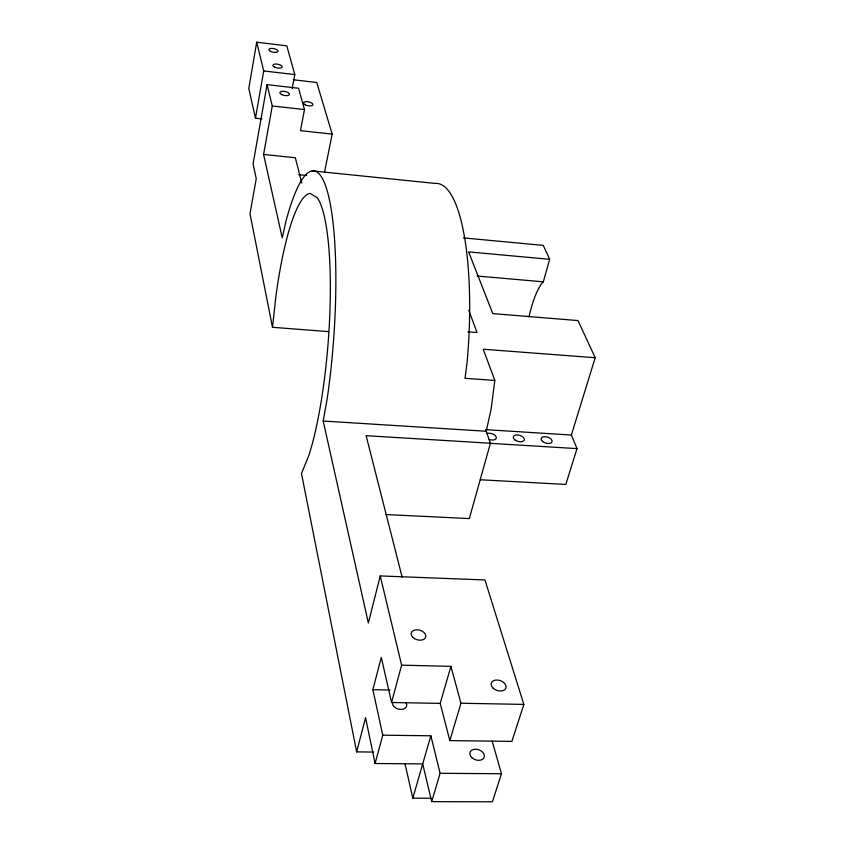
<?xml version="1.0" encoding="UTF-8"?>
<svg xmlns="http://www.w3.org/2000/svg" width="844" height="844" viewBox="0 0 844 844"><rect width="100%" height="100%" fill="white"/><g stroke="black" fill="none" stroke-linecap="round" stroke-linejoin="round"><path stroke-width="1.27" d="M328.432 331.608L272.507 327.303L275.914 296.233A146.951 28.401 -85.6 0 1 310.212 193.413L317.344 197.844A146.951 28.401 -85.6 0 1 329.972 309.769A146.951 28.401 -85.6 0 1 308.82 455.549L301.477 473.495L356.643 751.877L373.639 752.057M480.352 479.761L565.818 484.445L576.99 448.607L571.356 435.04L595.199 357.74L483.232 349.226L494.837 380.444L491.05 409.488L486.218 431.252L490.417 443.248L469.327 518.575L385.866 514.534M292.172 88.715L294.788 74.578L286.823 45.861L256.703 42.2L248.801 88.388L255.468 118.192L261.851 118.888M255.468 118.192L263.718 70.949L256.703 42.2M324.529 172.197L332.167 134.101L300.475 130.672L304.484 109.572L298.576 88.261L267.063 84.643L253.084 163.852L256.238 178.77L249.993 213.732L272.507 327.303M380.243 575.924L401.617 665.156L450.918 666.359L440.209 703.39L449.831 740.61L511.907 741.38L523.839 704.402L484.952 579.965L380.243 575.924L368.364 623.03L323.189 421.029L327.208 398.621A169.749 32.842 -85.6 0 0 328.896 197.39A169.749 32.842 -85.6 0 0 286.116 220.643L282.234 237.86L263.581 154.452L272.274 105.975L267.063 84.643M356.643 751.877L365.558 717.695L375.095 763.504L422.717 763.915L431.685 801.642L492.421 801.8L501.473 773.737L492.126 740.969M375.095 763.504L382.743 735.166L372.869 689.664L381.298 657.349L391.553 702.493L440.209 703.39M391.553 702.493L401.617 665.156M529.04 316.954A69.514 22.946 -85.6 0 1 541.531 283.732L543.325 281.833L549.687 259.319L543.251 245.382L463.356 237.892M431.073 798.234L412.811 798.181L430.841 735.799L382.743 735.166M431.685 801.642L440.114 773.304L430.841 735.799M449.831 740.61L460.951 703.242L450.918 666.359M440.114 773.304L501.473 773.737M460.951 703.242L523.839 704.402M372.869 689.664L389.97 690.012M490.417 443.248L366.117 435.694L402.166 577.254M490.258 443.332L576.99 448.607M485.469 429.628L571.356 435.04M323.189 421.029L486.218 431.252M494.837 380.444L465.023 378.323L467.207 361.221A166.426 43.529 -85.7 0 0 435.177 183.433L312.153 170.868M467.892 331.808L477.029 332.525L468.768 310.307M477.092 276.02L543.325 281.833M549.687 259.319L468.631 251.892L492.78 313.599L578.013 320.572L595.199 357.74M298.755 174.655L306.583 175.447M263.581 154.452L295.326 157.754L301.762 183M272.274 105.975L304.484 109.572M263.718 70.949L294.788 74.578M293.216 79.758L316.753 82.49L332.167 134.101M405.014 763.809L412.811 798.181M406.112 702.894A7.332 5.096 16.1 0 1 400.826 709.456A7.332 5.096 16.1 0 1 392.449 702.641M487.02 433.499A5.739 3.186 15.8 0 1 496.24 436.981A5.739 3.186 15.8 0 1 489.098 439.429M471.722 757.522A7.522 5.296 19.7 0 0 484.076 757.617A7.522 5.296 19.7 0 0 475.573 749.187A7.522 5.296 19.7 0 0 471.722 757.522M305.422 104.888A4.737 1.962 11.5 0 0 312.881 104.814A4.737 1.962 11.5 0 0 306.488 101.639A4.737 1.962 11.5 0 0 305.422 104.888M412.885 637.42A7.533 4.969 15.9 0 0 425.439 637.758A7.533 4.969 15.9 0 0 417.126 629.793A7.533 4.969 15.9 0 0 412.885 637.42M270.597 51.389A4.653 1.825 11.1 0 0 277.982 51.431A4.653 1.825 11.1 0 0 271.779 48.403A4.653 1.825 11.1 0 0 270.597 51.389M281.717 94.581A4.874 2.004 11.2 0 0 289.429 94.528A4.874 2.004 11.2 0 0 282.909 91.279A4.874 2.004 11.2 0 0 281.717 94.581M493.107 688.145A7.733 5.17 19.1 0 0 505.778 688.377A7.733 5.17 19.1 0 0 496.926 680.021A7.733 5.17 19.1 0 0 493.107 688.145M274.648 67.109A4.726 1.888 11.1 0 0 282.149 67.119A4.726 1.888 11.1 0 0 275.83 64.017A4.726 1.888 11.1 0 0 274.648 67.109M542.66 441.517A5.697 3.123 17 0 0 551.934 442.077A5.697 3.123 17 0 0 545.266 436.686A5.697 3.123 17 0 0 542.66 441.517M514.798 439.798A5.708 3.154 16.4 0 0 524.145 440.357A5.708 3.154 16.4 0 0 517.541 434.955A5.708 3.154 16.4 0 0 514.798 439.798"/></g></svg>
